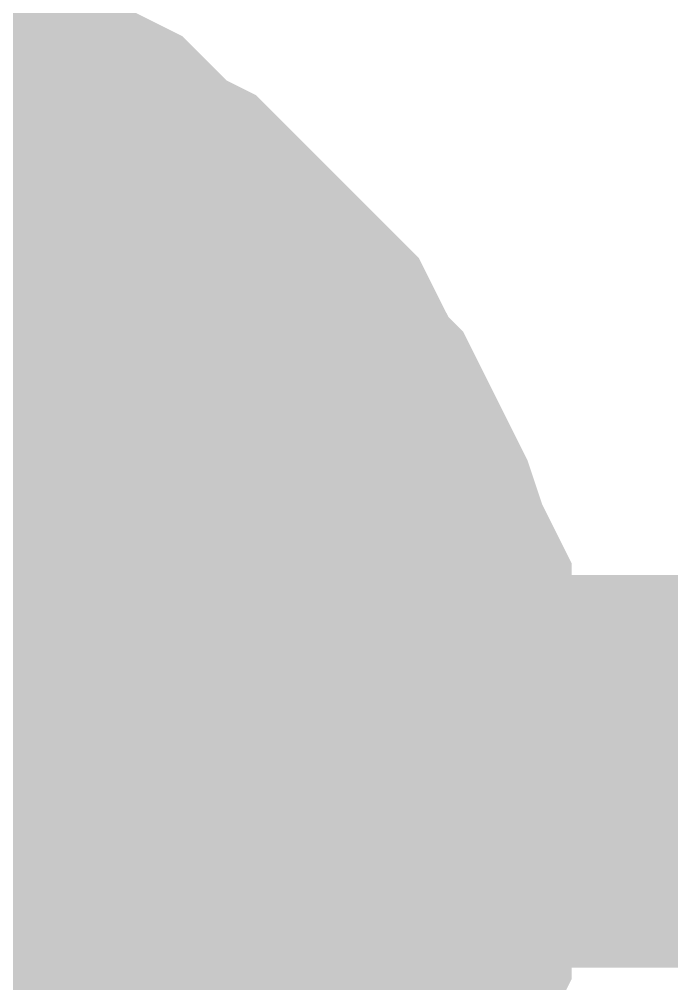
# Model space of a CAD drawing. Header units: inches. Extents: x 0 to 22.3, y 0 to 15.7.
# Drawn here: x 12.40929 to 12.42889, y 13.29309 to 13.32207 of the extents above; entities that cross this region are included whole.
import ezdxf

# ---------------------------------------------------------------- set-up
doc = ezdxf.new("R2010")
doc.units = ezdxf.units.IN
doc.header["$MEASUREMENT"] = 0
doc.layers.add('Sheet', color=255, linetype='Continuous')

msp = doc.modelspace()

# ---------------------------------------------------------------- linework, layer by layer
at = {"layer": 'Sheet'}
for points in [[(12.403181, 13.318922, 0.0118, 0.0118, 0), (12.404066, 13.318922, 0.0118, 0.0118, 0), (12.40495, 13.318922, 0.0118, 0.0118, 0), (12.406276, 13.31848, 0.0118, 0.0118, 0), (12.40716, 13.318038, 0.0118, 0.0118, 0), (12.408044, 13.317596, 0.0118, 0.0118, 0), (12.408928, 13.317596, 0.0118, 0.0118, 0), (12.409812, 13.317154, 0.0118, 0.0118, 0), (12.410696, 13.316712, 0.0118, 0.0118, 0), (12.41158, 13.315828, 0.0118, 0.0118, 0), (12.412022, 13.315386, 0.0118, 0.0118, 0), (12.412906, 13.314944, 0.0118, 0.0118, 0), (12.41379, 13.31406, 0.0118, 0.0118, 0), (12.414232, 13.313618, 0.0118, 0.0118, 0), (12.415117, 13.312734, 0.0118, 0.0118, 0), (12.415559, 13.312292, 0.0118, 0.0118, 0), (12.416443, 13.311408, 0.0118, 0.0118, 0), (12.416885, 13.310524, 0.0118, 0.0118, 0), (12.417327, 13.30964, 0.0118, 0.0118, 0), (12.417769, 13.309198, 0.0118, 0.0118, 0), (12.418211, 13.308314, 0.0118, 0.0118, 0), (12.418653, 13.30743, 0.0118, 0.0118, 0), (12.419095, 13.306546, 0.0118, 0.0118, 0), (12.419537, 13.30522, 0.0118, 0.0118, 0), (12.419979, 13.304336, 0.0118, 0.0118, 0), (12.419979, 13.303452, 0.0118, 0.0118, 0), (12.419979, 13.302568, 0.0118, 0.0118, 0), (12.420421, 13.301684, 0.0118, 0.0118, 0), (12.420421, 13.300358, 0.0118, 0.0118, 0), (12.420421, 13.299474, 0.0118, 0.0118, 0)], [(12.403181, 13.318922, 0.0118, 0.0118, 0), (12.404066, 13.318922, 0.0118, 0.0118, 0), (12.40495, 13.318922, 0.0118, 0.0118, 0), (12.406276, 13.31848, 0.0118, 0.0118, 0), (12.40716, 13.318038, 0.0118, 0.0118, 0), (12.408044, 13.317596, 0.0118, 0.0118, 0), (12.408928, 13.317596, 0.0118, 0.0118, 0), (12.409812, 13.317154, 0.0118, 0.0118, 0), (12.410696, 13.316712, 0.0118, 0.0118, 0), (12.41158, 13.315828, 0.0118, 0.0118, 0), (12.412022, 13.315386, 0.0118, 0.0118, 0), (12.412906, 13.314944, 0.0118, 0.0118, 0), (12.41379, 13.31406, 0.0118, 0.0118, 0), (12.414232, 13.313618, 0.0118, 0.0118, 0), (12.415117, 13.312734, 0.0118, 0.0118, 0), (12.415559, 13.312292, 0.0118, 0.0118, 0), (12.416443, 13.311408, 0.0118, 0.0118, 0), (12.416885, 13.310524, 0.0118, 0.0118, 0), (12.417327, 13.30964, 0.0118, 0.0118, 0), (12.417769, 13.309198, 0.0118, 0.0118, 0), (12.418211, 13.308314, 0.0118, 0.0118, 0), (12.418653, 13.30743, 0.0118, 0.0118, 0), (12.419095, 13.306546, 0.0118, 0.0118, 0), (12.419537, 13.30522, 0.0118, 0.0118, 0), (12.419979, 13.304336, 0.0118, 0.0118, 0), (12.419979, 13.303452, 0.0118, 0.0118, 0), (12.419979, 13.302568, 0.0118, 0.0118, 0), (12.420421, 13.301684, 0.0118, 0.0118, 0), (12.420421, 13.300358, 0.0118, 0.0118, 0), (12.420421, 13.299474, 0.0118, 0.0118, 0)], [(12.403181, 13.318922, 0.0118, 0.0118, 0), (12.404066, 13.318922, 0.0118, 0.0118, 0), (12.40495, 13.318922, 0.0118, 0.0118, 0), (12.406276, 13.31848, 0.0118, 0.0118, 0), (12.40716, 13.318038, 0.0118, 0.0118, 0), (12.408044, 13.317596, 0.0118, 0.0118, 0), (12.408928, 13.317596, 0.0118, 0.0118, 0), (12.409812, 13.317154, 0.0118, 0.0118, 0), (12.410696, 13.316712, 0.0118, 0.0118, 0), (12.41158, 13.315828, 0.0118, 0.0118, 0), (12.412022, 13.315386, 0.0118, 0.0118, 0), (12.412906, 13.314944, 0.0118, 0.0118, 0), (12.41379, 13.31406, 0.0118, 0.0118, 0), (12.414232, 13.313618, 0.0118, 0.0118, 0), (12.415117, 13.312734, 0.0118, 0.0118, 0), (12.415559, 13.312292, 0.0118, 0.0118, 0), (12.416443, 13.311408, 0.0118, 0.0118, 0), (12.416885, 13.310524, 0.0118, 0.0118, 0), (12.417327, 13.30964, 0.0118, 0.0118, 0), (12.417769, 13.309198, 0.0118, 0.0118, 0), (12.418211, 13.308314, 0.0118, 0.0118, 0), (12.418653, 13.30743, 0.0118, 0.0118, 0), (12.419095, 13.306546, 0.0118, 0.0118, 0), (12.419537, 13.30522, 0.0118, 0.0118, 0), (12.419979, 13.304336, 0.0118, 0.0118, 0), (12.419979, 13.303452, 0.0118, 0.0118, 0), (12.419979, 13.302568, 0.0118, 0.0118, 0), (12.420421, 13.301684, 0.0118, 0.0118, 0), (12.420421, 13.300358, 0.0118, 0.0118, 0), (12.420421, 13.299474, 0.0118, 0.0118, 0)], [(12.403181, 13.318922, 0.0118, 0.0118, 0), (12.404066, 13.318922, 0.0118, 0.0118, 0), (12.40495, 13.318922, 0.0118, 0.0118, 0), (12.406276, 13.31848, 0.0118, 0.0118, 0), (12.40716, 13.318038, 0.0118, 0.0118, 0), (12.408044, 13.317596, 0.0118, 0.0118, 0), (12.408928, 13.317596, 0.0118, 0.0118, 0), (12.409812, 13.317154, 0.0118, 0.0118, 0), (12.410696, 13.316712, 0.0118, 0.0118, 0), (12.41158, 13.315828, 0.0118, 0.0118, 0), (12.412022, 13.315386, 0.0118, 0.0118, 0), (12.412906, 13.314944, 0.0118, 0.0118, 0), (12.41379, 13.31406, 0.0118, 0.0118, 0), (12.414232, 13.313618, 0.0118, 0.0118, 0), (12.415117, 13.312734, 0.0118, 0.0118, 0), (12.415559, 13.312292, 0.0118, 0.0118, 0), (12.416443, 13.311408, 0.0118, 0.0118, 0), (12.416885, 13.310524, 0.0118, 0.0118, 0), (12.417327, 13.30964, 0.0118, 0.0118, 0), (12.417769, 13.309198, 0.0118, 0.0118, 0), (12.418211, 13.308314, 0.0118, 0.0118, 0), (12.418653, 13.30743, 0.0118, 0.0118, 0), (12.419095, 13.306546, 0.0118, 0.0118, 0), (12.419537, 13.30522, 0.0118, 0.0118, 0), (12.419979, 13.304336, 0.0118, 0.0118, 0), (12.419979, 13.303452, 0.0118, 0.0118, 0), (12.419979, 13.302568, 0.0118, 0.0118, 0), (12.420421, 13.301684, 0.0118, 0.0118, 0), (12.420421, 13.300358, 0.0118, 0.0118, 0), (12.420421, 13.299474, 0.0118, 0.0118, 0)], [(12.403181, 13.318922, 0.0118, 0.0118, 0), (12.404066, 13.318922, 0.0118, 0.0118, 0), (12.40495, 13.318922, 0.0118, 0.0118, 0), (12.406276, 13.31848, 0.0118, 0.0118, 0), (12.40716, 13.318038, 0.0118, 0.0118, 0), (12.408044, 13.317596, 0.0118, 0.0118, 0), (12.408928, 13.317596, 0.0118, 0.0118, 0), (12.409812, 13.317154, 0.0118, 0.0118, 0), (12.410696, 13.316712, 0.0118, 0.0118, 0), (12.41158, 13.315828, 0.0118, 0.0118, 0), (12.412022, 13.315386, 0.0118, 0.0118, 0), (12.412906, 13.314944, 0.0118, 0.0118, 0), (12.41379, 13.31406, 0.0118, 0.0118, 0), (12.414232, 13.313618, 0.0118, 0.0118, 0), (12.415117, 13.312734, 0.0118, 0.0118, 0), (12.415559, 13.312292, 0.0118, 0.0118, 0), (12.416443, 13.311408, 0.0118, 0.0118, 0), (12.416885, 13.310524, 0.0118, 0.0118, 0), (12.417327, 13.30964, 0.0118, 0.0118, 0), (12.417769, 13.309198, 0.0118, 0.0118, 0), (12.418211, 13.308314, 0.0118, 0.0118, 0), (12.418653, 13.30743, 0.0118, 0.0118, 0), (12.419095, 13.306546, 0.0118, 0.0118, 0), (12.419537, 13.30522, 0.0118, 0.0118, 0), (12.419979, 13.304336, 0.0118, 0.0118, 0), (12.419979, 13.303452, 0.0118, 0.0118, 0), (12.419979, 13.302568, 0.0118, 0.0118, 0), (12.420421, 13.301684, 0.0118, 0.0118, 0), (12.420421, 13.300358, 0.0118, 0.0118, 0), (12.420421, 13.299474, 0.0118, 0.0118, 0)], [(12.403181, 13.318922, 0.0118, 0.0118, 0), (12.404066, 13.318922, 0.0118, 0.0118, 0), (12.40495, 13.318922, 0.0118, 0.0118, 0), (12.406276, 13.31848, 0.0118, 0.0118, 0), (12.40716, 13.318038, 0.0118, 0.0118, 0), (12.408044, 13.317596, 0.0118, 0.0118, 0), (12.408928, 13.317596, 0.0118, 0.0118, 0), (12.409812, 13.317154, 0.0118, 0.0118, 0), (12.410696, 13.316712, 0.0118, 0.0118, 0), (12.41158, 13.315828, 0.0118, 0.0118, 0), (12.412022, 13.315386, 0.0118, 0.0118, 0), (12.412906, 13.314944, 0.0118, 0.0118, 0), (12.41379, 13.31406, 0.0118, 0.0118, 0), (12.414232, 13.313618, 0.0118, 0.0118, 0), (12.415117, 13.312734, 0.0118, 0.0118, 0), (12.415559, 13.312292, 0.0118, 0.0118, 0), (12.416443, 13.311408, 0.0118, 0.0118, 0), (12.416885, 13.310524, 0.0118, 0.0118, 0), (12.417327, 13.30964, 0.0118, 0.0118, 0), (12.417769, 13.309198, 0.0118, 0.0118, 0), (12.418211, 13.308314, 0.0118, 0.0118, 0), (12.418653, 13.30743, 0.0118, 0.0118, 0), (12.419095, 13.306546, 0.0118, 0.0118, 0), (12.419537, 13.30522, 0.0118, 0.0118, 0), (12.419979, 13.304336, 0.0118, 0.0118, 0), (12.419979, 13.303452, 0.0118, 0.0118, 0), (12.419979, 13.302568, 0.0118, 0.0118, 0), (12.420421, 13.301684, 0.0118, 0.0118, 0), (12.420421, 13.300358, 0.0118, 0.0118, 0), (12.420421, 13.299474, 0.0118, 0.0118, 0)], [(12.403181, 13.318922, 0.0118, 0.0118, 0), (12.404066, 13.318922, 0.0118, 0.0118, 0), (12.40495, 13.318922, 0.0118, 0.0118, 0), (12.406276, 13.31848, 0.0118, 0.0118, 0), (12.40716, 13.318038, 0.0118, 0.0118, 0), (12.408044, 13.317596, 0.0118, 0.0118, 0), (12.408928, 13.317596, 0.0118, 0.0118, 0), (12.409812, 13.317154, 0.0118, 0.0118, 0), (12.410696, 13.316712, 0.0118, 0.0118, 0), (12.41158, 13.315828, 0.0118, 0.0118, 0), (12.412022, 13.315386, 0.0118, 0.0118, 0), (12.412906, 13.314944, 0.0118, 0.0118, 0), (12.41379, 13.31406, 0.0118, 0.0118, 0), (12.414232, 13.313618, 0.0118, 0.0118, 0), (12.415117, 13.312734, 0.0118, 0.0118, 0), (12.415559, 13.312292, 0.0118, 0.0118, 0), (12.416443, 13.311408, 0.0118, 0.0118, 0), (12.416885, 13.310524, 0.0118, 0.0118, 0), (12.417327, 13.30964, 0.0118, 0.0118, 0), (12.417769, 13.309198, 0.0118, 0.0118, 0), (12.418211, 13.308314, 0.0118, 0.0118, 0), (12.418653, 13.30743, 0.0118, 0.0118, 0), (12.419095, 13.306546, 0.0118, 0.0118, 0), (12.419537, 13.30522, 0.0118, 0.0118, 0), (12.419979, 13.304336, 0.0118, 0.0118, 0), (12.419979, 13.303452, 0.0118, 0.0118, 0), (12.419979, 13.302568, 0.0118, 0.0118, 0), (12.420421, 13.301684, 0.0118, 0.0118, 0), (12.420421, 13.300358, 0.0118, 0.0118, 0), (12.420421, 13.299474, 0.0118, 0.0118, 0)], [(12.40716, 13.318038, 0.0039, 0.0039, 0), (12.408044, 13.317596, 0.0039, 0.0039, 0), (12.408928, 13.317596, 0.0039, 0.0039, 0), (12.409812, 13.317154, 0.0039, 0.0039, 0), (12.410696, 13.316712, 0.0039, 0.0039, 0), (12.41158, 13.315828, 0.0039, 0.0039, 0), (12.412022, 13.315386, 0.0039, 0.0039, 0), (12.412906, 13.314944, 0.0039, 0.0039, 0), (12.41379, 13.31406, 0.0039, 0.0039, 0), (12.414232, 13.313618, 0.0039, 0.0039, 0), (12.415117, 13.312734, 0.0039, 0.0039, 0), (12.415559, 13.312292, 0.0039, 0.0039, 0), (12.416443, 13.311408, 0.0039, 0.0039, 0), (12.416885, 13.310524, 0.0039, 0.0039, 0), (12.417327, 13.30964, 0.0039, 0.0039, 0), (12.417769, 13.309198, 0.0039, 0.0039, 0), (12.418211, 13.308314, 0.0039, 0.0039, 0), (12.418653, 13.30743, 0.0039, 0.0039, 0), (12.419095, 13.306546, 0.0039, 0.0039, 0), (12.419537, 13.30522, 0.0039, 0.0039, 0), (12.419979, 13.304336, 0.0039, 0.0039, 0), (12.419979, 13.303452, 0.0039, 0.0039, 0), (12.419979, 13.302568, 0.0039, 0.0039, 0), (12.420421, 13.301684, 0.0039, 0.0039, 0), (12.420421, 13.300358, 0.0039, 0.0039, 0), (12.420421, 13.299474, 0.0039, 0.0039, 0)], [(12.40716, 13.318038, 0.0039, 0.0039, 0), (12.408044, 13.317596, 0.0039, 0.0039, 0), (12.408928, 13.317596, 0.0039, 0.0039, 0), (12.409812, 13.317154, 0.0039, 0.0039, 0), (12.410696, 13.316712, 0.0039, 0.0039, 0), (12.41158, 13.315828, 0.0039, 0.0039, 0), (12.412022, 13.315386, 0.0039, 0.0039, 0), (12.412906, 13.314944, 0.0039, 0.0039, 0), (12.41379, 13.31406, 0.0039, 0.0039, 0), (12.414232, 13.313618, 0.0039, 0.0039, 0), (12.415117, 13.312734, 0.0039, 0.0039, 0), (12.415559, 13.312292, 0.0039, 0.0039, 0), (12.416443, 13.311408, 0.0039, 0.0039, 0), (12.416885, 13.310524, 0.0039, 0.0039, 0), (12.417327, 13.30964, 0.0039, 0.0039, 0), (12.417769, 13.309198, 0.0039, 0.0039, 0), (12.418211, 13.308314, 0.0039, 0.0039, 0), (12.418653, 13.30743, 0.0039, 0.0039, 0), (12.419095, 13.306546, 0.0039, 0.0039, 0), (12.419537, 13.30522, 0.0039, 0.0039, 0), (12.419979, 13.304336, 0.0039, 0.0039, 0), (12.419979, 13.303452, 0.0039, 0.0039, 0), (12.419979, 13.302568, 0.0039, 0.0039, 0), (12.420421, 13.301684, 0.0039, 0.0039, 0), (12.420421, 13.300358, 0.0039, 0.0039, 0), (12.420421, 13.299474, 0.0039, 0.0039, 0)], [(12.40716, 13.318038, 0.0039, 0.0039, 0), (12.408044, 13.317596, 0.0039, 0.0039, 0), (12.408928, 13.317596, 0.0039, 0.0039, 0), (12.409812, 13.317154, 0.0039, 0.0039, 0), (12.410696, 13.316712, 0.0039, 0.0039, 0), (12.41158, 13.315828, 0.0039, 0.0039, 0), (12.412022, 13.315386, 0.0039, 0.0039, 0), (12.412906, 13.314944, 0.0039, 0.0039, 0), (12.41379, 13.31406, 0.0039, 0.0039, 0), (12.414232, 13.313618, 0.0039, 0.0039, 0), (12.415117, 13.312734, 0.0039, 0.0039, 0), (12.415559, 13.312292, 0.0039, 0.0039, 0), (12.416443, 13.311408, 0.0039, 0.0039, 0), (12.416885, 13.310524, 0.0039, 0.0039, 0), (12.417327, 13.30964, 0.0039, 0.0039, 0), (12.417769, 13.309198, 0.0039, 0.0039, 0), (12.418211, 13.308314, 0.0039, 0.0039, 0), (12.418653, 13.30743, 0.0039, 0.0039, 0), (12.419095, 13.306546, 0.0039, 0.0039, 0), (12.419537, 13.30522, 0.0039, 0.0039, 0), (12.419979, 13.304336, 0.0039, 0.0039, 0), (12.419979, 13.303452, 0.0039, 0.0039, 0), (12.419979, 13.302568, 0.0039, 0.0039, 0), (12.420421, 13.301684, 0.0039, 0.0039, 0), (12.420421, 13.300358, 0.0039, 0.0039, 0), (12.420421, 13.299474, 0.0039, 0.0039, 0)], [(12.40716, 13.318038, 0.0039, 0.0039, 0), (12.408044, 13.317596, 0.0039, 0.0039, 0), (12.408928, 13.317596, 0.0039, 0.0039, 0), (12.409812, 13.317154, 0.0039, 0.0039, 0), (12.410696, 13.316712, 0.0039, 0.0039, 0), (12.41158, 13.315828, 0.0039, 0.0039, 0), (12.412022, 13.315386, 0.0039, 0.0039, 0), (12.412906, 13.314944, 0.0039, 0.0039, 0), (12.41379, 13.31406, 0.0039, 0.0039, 0), (12.414232, 13.313618, 0.0039, 0.0039, 0), (12.415117, 13.312734, 0.0039, 0.0039, 0), (12.415559, 13.312292, 0.0039, 0.0039, 0), (12.416443, 13.311408, 0.0039, 0.0039, 0), (12.416885, 13.310524, 0.0039, 0.0039, 0), (12.417327, 13.30964, 0.0039, 0.0039, 0), (12.417769, 13.309198, 0.0039, 0.0039, 0), (12.418211, 13.308314, 0.0039, 0.0039, 0), (12.418653, 13.30743, 0.0039, 0.0039, 0), (12.419095, 13.306546, 0.0039, 0.0039, 0), (12.419537, 13.30522, 0.0039, 0.0039, 0), (12.419979, 13.304336, 0.0039, 0.0039, 0), (12.419979, 13.303452, 0.0039, 0.0039, 0), (12.419979, 13.302568, 0.0039, 0.0039, 0), (12.420421, 13.301684, 0.0039, 0.0039, 0), (12.420421, 13.300358, 0.0039, 0.0039, 0), (12.420421, 13.299474, 0.0039, 0.0039, 0)], [(12.40716, 13.318038, 0.0039, 0.0039, 0), (12.408044, 13.317596, 0.0039, 0.0039, 0), (12.408928, 13.317596, 0.0039, 0.0039, 0), (12.409812, 13.317154, 0.0039, 0.0039, 0), (12.410696, 13.316712, 0.0039, 0.0039, 0), (12.41158, 13.315828, 0.0039, 0.0039, 0), (12.412022, 13.315386, 0.0039, 0.0039, 0), (12.412906, 13.314944, 0.0039, 0.0039, 0), (12.41379, 13.31406, 0.0039, 0.0039, 0), (12.414232, 13.313618, 0.0039, 0.0039, 0), (12.415117, 13.312734, 0.0039, 0.0039, 0), (12.415559, 13.312292, 0.0039, 0.0039, 0), (12.416443, 13.311408, 0.0039, 0.0039, 0), (12.416885, 13.310524, 0.0039, 0.0039, 0), (12.417327, 13.30964, 0.0039, 0.0039, 0), (12.417769, 13.309198, 0.0039, 0.0039, 0), (12.418211, 13.308314, 0.0039, 0.0039, 0), (12.418653, 13.30743, 0.0039, 0.0039, 0), (12.419095, 13.306546, 0.0039, 0.0039, 0), (12.419537, 13.30522, 0.0039, 0.0039, 0), (12.419979, 13.304336, 0.0039, 0.0039, 0), (12.419979, 13.303452, 0.0039, 0.0039, 0), (12.419979, 13.302568, 0.0039, 0.0039, 0), (12.420421, 13.301684, 0.0039, 0.0039, 0), (12.420421, 13.300358, 0.0039, 0.0039, 0), (12.420421, 13.299474, 0.0039, 0.0039, 0)], [(12.40716, 13.318038, 0.0039, 0.0039, 0), (12.408044, 13.317596, 0.0039, 0.0039, 0), (12.408928, 13.317596, 0.0039, 0.0039, 0), (12.409812, 13.317154, 0.0039, 0.0039, 0), (12.410696, 13.316712, 0.0039, 0.0039, 0), (12.41158, 13.315828, 0.0039, 0.0039, 0), (12.412022, 13.315386, 0.0039, 0.0039, 0), (12.412906, 13.314944, 0.0039, 0.0039, 0), (12.41379, 13.31406, 0.0039, 0.0039, 0), (12.414232, 13.313618, 0.0039, 0.0039, 0), (12.415117, 13.312734, 0.0039, 0.0039, 0), (12.415559, 13.312292, 0.0039, 0.0039, 0), (12.416443, 13.311408, 0.0039, 0.0039, 0), (12.416885, 13.310524, 0.0039, 0.0039, 0), (12.417327, 13.30964, 0.0039, 0.0039, 0), (12.417769, 13.309198, 0.0039, 0.0039, 0), (12.418211, 13.308314, 0.0039, 0.0039, 0), (12.418653, 13.30743, 0.0039, 0.0039, 0), (12.419095, 13.306546, 0.0039, 0.0039, 0), (12.419537, 13.30522, 0.0039, 0.0039, 0), (12.419979, 13.304336, 0.0039, 0.0039, 0), (12.419979, 13.303452, 0.0039, 0.0039, 0), (12.419979, 13.302568, 0.0039, 0.0039, 0), (12.420421, 13.301684, 0.0039, 0.0039, 0), (12.420421, 13.300358, 0.0039, 0.0039, 0), (12.420421, 13.299474, 0.0039, 0.0039, 0)], [(12.40716, 13.318038, 0.0039, 0.0039, 0), (12.408044, 13.317596, 0.0039, 0.0039, 0), (12.408928, 13.317596, 0.0039, 0.0039, 0), (12.409812, 13.317154, 0.0039, 0.0039, 0), (12.410696, 13.316712, 0.0039, 0.0039, 0), (12.41158, 13.315828, 0.0039, 0.0039, 0), (12.412022, 13.315386, 0.0039, 0.0039, 0), (12.412906, 13.314944, 0.0039, 0.0039, 0), (12.41379, 13.31406, 0.0039, 0.0039, 0), (12.414232, 13.313618, 0.0039, 0.0039, 0), (12.415117, 13.312734, 0.0039, 0.0039, 0), (12.415559, 13.312292, 0.0039, 0.0039, 0), (12.416443, 13.311408, 0.0039, 0.0039, 0), (12.416885, 13.310524, 0.0039, 0.0039, 0), (12.417327, 13.30964, 0.0039, 0.0039, 0), (12.417769, 13.309198, 0.0039, 0.0039, 0), (12.418211, 13.308314, 0.0039, 0.0039, 0), (12.418653, 13.30743, 0.0039, 0.0039, 0), (12.419095, 13.306546, 0.0039, 0.0039, 0), (12.419537, 13.30522, 0.0039, 0.0039, 0), (12.419979, 13.304336, 0.0039, 0.0039, 0), (12.419979, 13.303452, 0.0039, 0.0039, 0), (12.419979, 13.302568, 0.0039, 0.0039, 0), (12.420421, 13.301684, 0.0039, 0.0039, 0), (12.420421, 13.300358, 0.0039, 0.0039, 0), (12.420421, 13.299474, 0.0039, 0.0039, 0)], [(12.400087, 13.299474, 0.0118, 0.0118, 0), (12.900034, 13.299474, 0.0118, 0.0118, 0)], [(12.420421, 13.299474, 0.0118, 0.0118, 0), (12.420421, 13.29859, 0.0118, 0.0118, 0), (12.420421, 13.297264, 0.0118, 0.0118, 0), (12.419979, 13.29638, 0.0118, 0.0118, 0), (12.419979, 13.295495, 0.0118, 0.0118, 0), (12.419979, 13.294611, 0.0118, 0.0118, 0), (12.419537, 13.293727, 0.0118, 0.0118, 0), (12.419095, 13.292401, 0.0118, 0.0118, 0), (12.418653, 13.291517, 0.0118, 0.0118, 0), (12.418211, 13.290633, 0.0118, 0.0118, 0), (12.417769, 13.289749, 0.0118, 0.0118, 0), (12.417327, 13.289307, 0.0118, 0.0118, 0), (12.416885, 13.288423, 0.0118, 0.0118, 0), (12.416443, 13.287539, 0.0118, 0.0118, 0), (12.415559, 13.286655, 0.0118, 0.0118, 0)], [(12.420421, 13.299474, 0.0118, 0.0118, 0), (12.420421, 13.29859, 0.0118, 0.0118, 0), (12.420421, 13.297264, 0.0118, 0.0118, 0), (12.419979, 13.29638, 0.0118, 0.0118, 0), (12.419979, 13.295495, 0.0118, 0.0118, 0), (12.419979, 13.294611, 0.0118, 0.0118, 0), (12.419537, 13.293727, 0.0118, 0.0118, 0), (12.419095, 13.292401, 0.0118, 0.0118, 0), (12.418653, 13.291517, 0.0118, 0.0118, 0), (12.418211, 13.290633, 0.0118, 0.0118, 0), (12.417769, 13.289749, 0.0118, 0.0118, 0), (12.417327, 13.289307, 0.0118, 0.0118, 0), (12.416885, 13.288423, 0.0118, 0.0118, 0), (12.416443, 13.287539, 0.0118, 0.0118, 0), (12.415559, 13.286655, 0.0118, 0.0118, 0)], [(12.420421, 13.299474, 0.0118, 0.0118, 0), (12.420421, 13.29859, 0.0118, 0.0118, 0), (12.420421, 13.297264, 0.0118, 0.0118, 0), (12.419979, 13.29638, 0.0118, 0.0118, 0), (12.419979, 13.295495, 0.0118, 0.0118, 0), (12.419979, 13.294611, 0.0118, 0.0118, 0), (12.419537, 13.293727, 0.0118, 0.0118, 0), (12.419095, 13.292401, 0.0118, 0.0118, 0), (12.418653, 13.291517, 0.0118, 0.0118, 0), (12.418211, 13.290633, 0.0118, 0.0118, 0), (12.417769, 13.289749, 0.0118, 0.0118, 0), (12.417327, 13.289307, 0.0118, 0.0118, 0), (12.416885, 13.288423, 0.0118, 0.0118, 0), (12.416443, 13.287539, 0.0118, 0.0118, 0), (12.415559, 13.286655, 0.0118, 0.0118, 0)], [(12.420421, 13.299474, 0.0118, 0.0118, 0), (12.420421, 13.29859, 0.0118, 0.0118, 0), (12.420421, 13.297264, 0.0118, 0.0118, 0), (12.419979, 13.29638, 0.0118, 0.0118, 0), (12.419979, 13.295495, 0.0118, 0.0118, 0), (12.419979, 13.294611, 0.0118, 0.0118, 0), (12.419537, 13.293727, 0.0118, 0.0118, 0), (12.419095, 13.292401, 0.0118, 0.0118, 0), (12.418653, 13.291517, 0.0118, 0.0118, 0), (12.418211, 13.290633, 0.0118, 0.0118, 0), (12.417769, 13.289749, 0.0118, 0.0118, 0), (12.417327, 13.289307, 0.0118, 0.0118, 0), (12.416885, 13.288423, 0.0118, 0.0118, 0), (12.416443, 13.287539, 0.0118, 0.0118, 0), (12.415559, 13.286655, 0.0118, 0.0118, 0)], [(12.420421, 13.299474, 0.0118, 0.0118, 0), (12.420421, 13.29859, 0.0118, 0.0118, 0), (12.420421, 13.297264, 0.0118, 0.0118, 0), (12.419979, 13.29638, 0.0118, 0.0118, 0), (12.419979, 13.295495, 0.0118, 0.0118, 0), (12.419979, 13.294611, 0.0118, 0.0118, 0), (12.419537, 13.293727, 0.0118, 0.0118, 0), (12.419095, 13.292401, 0.0118, 0.0118, 0), (12.418653, 13.291517, 0.0118, 0.0118, 0), (12.418211, 13.290633, 0.0118, 0.0118, 0), (12.417769, 13.289749, 0.0118, 0.0118, 0), (12.417327, 13.289307, 0.0118, 0.0118, 0), (12.416885, 13.288423, 0.0118, 0.0118, 0), (12.416443, 13.287539, 0.0118, 0.0118, 0), (12.415559, 13.286655, 0.0118, 0.0118, 0)], [(12.420421, 13.299474, 0.0118, 0.0118, 0), (12.420421, 13.29859, 0.0118, 0.0118, 0), (12.420421, 13.297264, 0.0118, 0.0118, 0), (12.419979, 13.29638, 0.0118, 0.0118, 0), (12.419979, 13.295495, 0.0118, 0.0118, 0), (12.419979, 13.294611, 0.0118, 0.0118, 0), (12.419537, 13.293727, 0.0118, 0.0118, 0), (12.419095, 13.292401, 0.0118, 0.0118, 0), (12.418653, 13.291517, 0.0118, 0.0118, 0), (12.418211, 13.290633, 0.0118, 0.0118, 0), (12.417769, 13.289749, 0.0118, 0.0118, 0), (12.417327, 13.289307, 0.0118, 0.0118, 0), (12.416885, 13.288423, 0.0118, 0.0118, 0), (12.416443, 13.287539, 0.0118, 0.0118, 0), (12.415559, 13.286655, 0.0118, 0.0118, 0)], [(12.420421, 13.299474, 0.0118, 0.0118, 0), (12.420421, 13.29859, 0.0118, 0.0118, 0), (12.420421, 13.297264, 0.0118, 0.0118, 0), (12.419979, 13.29638, 0.0118, 0.0118, 0), (12.419979, 13.295495, 0.0118, 0.0118, 0), (12.419979, 13.294611, 0.0118, 0.0118, 0), (12.419537, 13.293727, 0.0118, 0.0118, 0), (12.419095, 13.292401, 0.0118, 0.0118, 0), (12.418653, 13.291517, 0.0118, 0.0118, 0), (12.418211, 13.290633, 0.0118, 0.0118, 0), (12.417769, 13.289749, 0.0118, 0.0118, 0), (12.417327, 13.289307, 0.0118, 0.0118, 0), (12.416885, 13.288423, 0.0118, 0.0118, 0), (12.416443, 13.287539, 0.0118, 0.0118, 0), (12.415559, 13.286655, 0.0118, 0.0118, 0)], [(12.420421, 13.299474, 0.0118, 0.0118, 0), (12.420421, 13.299474, 0.0118, 0.0118, 0), (12.420421, 13.299474, 0.0118, 0.0118, 0), (12.420421, 13.299474, 0.0118, 0.0118, 0), (12.420421, 13.299474, 0.0118, 0.0118, 0), (12.420421, 13.299474, 0.0118, 0.0118, 0), (12.420421, 13.299474, 0.0118, 0.0118, 0), (12.420421, 13.299474, 0.0118, 0.0118, 0), (12.420421, 13.299474, 0.0118, 0.0118, 0), (12.420421, 13.299474, 0.0118, 0.0118, 0), (12.420421, 13.299474, 0.0118, 0.0118, 0), (12.420421, 13.299474, 0.0118, 0.0118, 0), (12.420421, 13.299474, 0.0118, 0.0118, 0), (12.420421, 13.299474, 0.0118, 0.0118, 0), (12.420421, 13.299474, 0.0118, 0.0118, 0), (12.420421, 13.299474, 0.0118, 0.0118, 0), (12.420421, 13.299474, 0.0118, 0.0118, 0), (12.420421, 13.299474, 0.0118, 0.0118, 0), (12.420421, 13.299474, 0.0118, 0.0118, 0), (12.420421, 13.299474, 0.0118, 0.0118, 0), (12.420421, 13.299474, 0.0118, 0.0118, 0), (12.420421, 13.299474, 0.0118, 0.0118, 0), (12.420421, 13.299474, 0.0118, 0.0118, 0), (12.420421, 13.299474, 0.0118, 0.0118, 0), (12.420421, 13.299474, 0.0118, 0.0118, 0), (12.420421, 13.299474, 0.0118, 0.0118, 0), (12.420421, 13.299474, 0.0118, 0.0118, 0), (12.420421, 13.299474, 0.0118, 0.0118, 0), (12.420421, 13.299474, 0.0118, 0.0118, 0), (12.420421, 13.299474, 0.0118, 0.0118, 0), (12.420421, 13.299474, 0.0118, 0.0118, 0), (12.420421, 13.299474, 0.0118, 0.0118, 0), (12.420421, 13.299474, 0.0118, 0.0118, 0)], [(12.420421, 13.299474, 0.0118, 0.0118, 0), (12.420421, 13.299474, 0.0118, 0.0118, 0)], [(12.420421, 13.299474, 0.0118, 0.0118, 0), (12.420421, 13.299474, 0.0118, 0.0118, 0), (12.420421, 13.299474, 0.0118, 0.0118, 0), (12.420421, 13.299474, 0.0118, 0.0118, 0), (12.420421, 13.299474, 0.0118, 0.0118, 0), (12.420421, 13.299474, 0.0118, 0.0118, 0), (12.420421, 13.299474, 0.0118, 0.0118, 0), (12.420421, 13.299474, 0.0118, 0.0118, 0), (12.420421, 13.299474, 0.0118, 0.0118, 0), (12.420421, 13.299474, 0.0118, 0.0118, 0), (12.420421, 13.299474, 0.0118, 0.0118, 0), (12.420421, 13.299474, 0.0118, 0.0118, 0), (12.420421, 13.299474, 0.0118, 0.0118, 0), (12.420421, 13.299474, 0.0118, 0.0118, 0), (12.420421, 13.299474, 0.0118, 0.0118, 0), (12.420421, 13.299474, 0.0118, 0.0118, 0), (12.420421, 13.299474, 0.0118, 0.0118, 0), (12.420421, 13.299474, 0.0118, 0.0118, 0), (12.420421, 13.299474, 0.0118, 0.0118, 0), (12.420421, 13.299474, 0.0118, 0.0118, 0), (12.420421, 13.299474, 0.0118, 0.0118, 0), (12.420421, 13.299474, 0.0118, 0.0118, 0), (12.420421, 13.299474, 0.0118, 0.0118, 0), (12.420421, 13.299474, 0.0118, 0.0118, 0), (12.420421, 13.299474, 0.0118, 0.0118, 0), (12.420421, 13.299474, 0.0118, 0.0118, 0), (12.420421, 13.299474, 0.0118, 0.0118, 0), (12.420421, 13.299474, 0.0118, 0.0118, 0), (12.420421, 13.299474, 0.0118, 0.0118, 0), (12.420421, 13.299474, 0.0118, 0.0118, 0), (12.420421, 13.299474, 0.0118, 0.0118, 0), (12.420421, 13.299474, 0.0118, 0.0118, 0), (12.420421, 13.299474, 0.0118, 0.0118, 0)], [(12.420421, 13.299474, 0.0118, 0.0118, 0), (12.420421, 13.299474, 0.0118, 0.0118, 0)], [(12.420421, 13.299474, 0.0118, 0.0118, 0), (12.420421, 13.299474, 0.0118, 0.0118, 0), (12.420421, 13.299474, 0.0118, 0.0118, 0), (12.420421, 13.299474, 0.0118, 0.0118, 0), (12.420421, 13.299474, 0.0118, 0.0118, 0), (12.420421, 13.299474, 0.0118, 0.0118, 0), (12.420421, 13.299474, 0.0118, 0.0118, 0), (12.420421, 13.299474, 0.0118, 0.0118, 0), (12.420421, 13.299474, 0.0118, 0.0118, 0), (12.420421, 13.299474, 0.0118, 0.0118, 0), (12.420421, 13.299474, 0.0118, 0.0118, 0), (12.420421, 13.299474, 0.0118, 0.0118, 0), (12.420421, 13.299474, 0.0118, 0.0118, 0), (12.420421, 13.299474, 0.0118, 0.0118, 0), (12.420421, 13.299474, 0.0118, 0.0118, 0), (12.420421, 13.299474, 0.0118, 0.0118, 0), (12.420421, 13.299474, 0.0118, 0.0118, 0), (12.420421, 13.299474, 0.0118, 0.0118, 0), (12.420421, 13.299474, 0.0118, 0.0118, 0), (12.420421, 13.299474, 0.0118, 0.0118, 0), (12.420421, 13.299474, 0.0118, 0.0118, 0), (12.420421, 13.299474, 0.0118, 0.0118, 0), (12.420421, 13.299474, 0.0118, 0.0118, 0), (12.420421, 13.299474, 0.0118, 0.0118, 0), (12.420421, 13.299474, 0.0118, 0.0118, 0), (12.420421, 13.299474, 0.0118, 0.0118, 0), (12.420421, 13.299474, 0.0118, 0.0118, 0), (12.420421, 13.299474, 0.0118, 0.0118, 0), (12.420421, 13.299474, 0.0118, 0.0118, 0), (12.420421, 13.299474, 0.0118, 0.0118, 0), (12.420421, 13.299474, 0.0118, 0.0118, 0), (12.420421, 13.299474, 0.0118, 0.0118, 0), (12.420421, 13.299474, 0.0118, 0.0118, 0)], [(12.420421, 13.299474, 0.0118, 0.0118, 0), (12.420421, 13.299474, 0.0118, 0.0118, 0)], [(12.420421, 13.299474, 0.0118, 0.0118, 0), (12.420421, 13.299474, 0.0118, 0.0118, 0), (12.420421, 13.299474, 0.0118, 0.0118, 0), (12.420421, 13.299474, 0.0118, 0.0118, 0), (12.420421, 13.299474, 0.0118, 0.0118, 0), (12.420421, 13.299474, 0.0118, 0.0118, 0), (12.420421, 13.299474, 0.0118, 0.0118, 0), (12.420421, 13.299474, 0.0118, 0.0118, 0), (12.420421, 13.299474, 0.0118, 0.0118, 0), (12.420421, 13.299474, 0.0118, 0.0118, 0), (12.420421, 13.299474, 0.0118, 0.0118, 0), (12.420421, 13.299474, 0.0118, 0.0118, 0), (12.420421, 13.299474, 0.0118, 0.0118, 0), (12.420421, 13.299474, 0.0118, 0.0118, 0), (12.420421, 13.299474, 0.0118, 0.0118, 0), (12.420421, 13.299474, 0.0118, 0.0118, 0), (12.420421, 13.299474, 0.0118, 0.0118, 0), (12.420421, 13.299474, 0.0118, 0.0118, 0), (12.420421, 13.299474, 0.0118, 0.0118, 0), (12.420421, 13.299474, 0.0118, 0.0118, 0), (12.420421, 13.299474, 0.0118, 0.0118, 0), (12.420421, 13.299474, 0.0118, 0.0118, 0), (12.420421, 13.299474, 0.0118, 0.0118, 0), (12.420421, 13.299474, 0.0118, 0.0118, 0), (12.420421, 13.299474, 0.0118, 0.0118, 0), (12.420421, 13.299474, 0.0118, 0.0118, 0), (12.420421, 13.299474, 0.0118, 0.0118, 0), (12.420421, 13.299474, 0.0118, 0.0118, 0), (12.420421, 13.299474, 0.0118, 0.0118, 0), (12.420421, 13.299474, 0.0118, 0.0118, 0), (12.420421, 13.299474, 0.0118, 0.0118, 0), (12.420421, 13.299474, 0.0118, 0.0118, 0), (12.420421, 13.299474, 0.0118, 0.0118, 0)], [(12.420421, 13.299474, 0.0118, 0.0118, 0), (12.420421, 13.299474, 0.0118, 0.0118, 0)], [(12.420421, 13.299474, 0.0118, 0.0118, 0), (12.420421, 13.299474, 0.0118, 0.0118, 0), (12.420421, 13.299474, 0.0118, 0.0118, 0), (12.420421, 13.299474, 0.0118, 0.0118, 0), (12.420421, 13.299474, 0.0118, 0.0118, 0), (12.420421, 13.299474, 0.0118, 0.0118, 0), (12.420421, 13.299474, 0.0118, 0.0118, 0), (12.420421, 13.299474, 0.0118, 0.0118, 0), (12.420421, 13.299474, 0.0118, 0.0118, 0), (12.420421, 13.299474, 0.0118, 0.0118, 0), (12.420421, 13.299474, 0.0118, 0.0118, 0), (12.420421, 13.299474, 0.0118, 0.0118, 0), (12.420421, 13.299474, 0.0118, 0.0118, 0), (12.420421, 13.299474, 0.0118, 0.0118, 0), (12.420421, 13.299474, 0.0118, 0.0118, 0), (12.420421, 13.299474, 0.0118, 0.0118, 0), (12.420421, 13.299474, 0.0118, 0.0118, 0), (12.420421, 13.299474, 0.0118, 0.0118, 0), (12.420421, 13.299474, 0.0118, 0.0118, 0), (12.420421, 13.299474, 0.0118, 0.0118, 0), (12.420421, 13.299474, 0.0118, 0.0118, 0), (12.420421, 13.299474, 0.0118, 0.0118, 0), (12.420421, 13.299474, 0.0118, 0.0118, 0), (12.420421, 13.299474, 0.0118, 0.0118, 0), (12.420421, 13.299474, 0.0118, 0.0118, 0), (12.420421, 13.299474, 0.0118, 0.0118, 0), (12.420421, 13.299474, 0.0118, 0.0118, 0), (12.420421, 13.299474, 0.0118, 0.0118, 0), (12.420421, 13.299474, 0.0118, 0.0118, 0), (12.420421, 13.299474, 0.0118, 0.0118, 0), (12.420421, 13.299474, 0.0118, 0.0118, 0), (12.420421, 13.299474, 0.0118, 0.0118, 0), (12.420421, 13.299474, 0.0118, 0.0118, 0)], [(12.420421, 13.299474, 0.0118, 0.0118, 0), (12.420421, 13.299474, 0.0118, 0.0118, 0)], [(12.420421, 13.299474, 0.0118, 0.0118, 0), (12.420421, 13.299474, 0.0118, 0.0118, 0), (12.420421, 13.299474, 0.0118, 0.0118, 0), (12.420421, 13.299474, 0.0118, 0.0118, 0), (12.420421, 13.299474, 0.0118, 0.0118, 0), (12.420421, 13.299474, 0.0118, 0.0118, 0), (12.420421, 13.299474, 0.0118, 0.0118, 0), (12.420421, 13.299474, 0.0118, 0.0118, 0), (12.420421, 13.299474, 0.0118, 0.0118, 0), (12.420421, 13.299474, 0.0118, 0.0118, 0), (12.420421, 13.299474, 0.0118, 0.0118, 0), (12.420421, 13.299474, 0.0118, 0.0118, 0), (12.420421, 13.299474, 0.0118, 0.0118, 0), (12.420421, 13.299474, 0.0118, 0.0118, 0), (12.420421, 13.299474, 0.0118, 0.0118, 0), (12.420421, 13.299474, 0.0118, 0.0118, 0), (12.420421, 13.299474, 0.0118, 0.0118, 0), (12.420421, 13.299474, 0.0118, 0.0118, 0), (12.420421, 13.299474, 0.0118, 0.0118, 0), (12.420421, 13.299474, 0.0118, 0.0118, 0), (12.420421, 13.299474, 0.0118, 0.0118, 0), (12.420421, 13.299474, 0.0118, 0.0118, 0), (12.420421, 13.299474, 0.0118, 0.0118, 0), (12.420421, 13.299474, 0.0118, 0.0118, 0), (12.420421, 13.299474, 0.0118, 0.0118, 0), (12.420421, 13.299474, 0.0118, 0.0118, 0), (12.420421, 13.299474, 0.0118, 0.0118, 0), (12.420421, 13.299474, 0.0118, 0.0118, 0), (12.420421, 13.299474, 0.0118, 0.0118, 0), (12.420421, 13.299474, 0.0118, 0.0118, 0), (12.420421, 13.299474, 0.0118, 0.0118, 0), (12.420421, 13.299474, 0.0118, 0.0118, 0), (12.420421, 13.299474, 0.0118, 0.0118, 0)], [(12.420421, 13.299474, 0.0118, 0.0118, 0), (12.420421, 13.299474, 0.0118, 0.0118, 0)], [(12.420421, 13.299474, 0.0118, 0.0118, 0), (12.420421, 13.299474, 0.0118, 0.0118, 0), (12.420421, 13.299474, 0.0118, 0.0118, 0), (12.420421, 13.299474, 0.0118, 0.0118, 0), (12.420421, 13.299474, 0.0118, 0.0118, 0), (12.420421, 13.299474, 0.0118, 0.0118, 0), (12.420421, 13.299474, 0.0118, 0.0118, 0), (12.420421, 13.299474, 0.0118, 0.0118, 0), (12.420421, 13.299474, 0.0118, 0.0118, 0), (12.420421, 13.299474, 0.0118, 0.0118, 0), (12.420421, 13.299474, 0.0118, 0.0118, 0), (12.420421, 13.299474, 0.0118, 0.0118, 0), (12.420421, 13.299474, 0.0118, 0.0118, 0), (12.420421, 13.299474, 0.0118, 0.0118, 0), (12.420421, 13.299474, 0.0118, 0.0118, 0), (12.420421, 13.299474, 0.0118, 0.0118, 0), (12.420421, 13.299474, 0.0118, 0.0118, 0), (12.420421, 13.299474, 0.0118, 0.0118, 0), (12.420421, 13.299474, 0.0118, 0.0118, 0), (12.420421, 13.299474, 0.0118, 0.0118, 0), (12.420421, 13.299474, 0.0118, 0.0118, 0), (12.420421, 13.299474, 0.0118, 0.0118, 0), (12.420421, 13.299474, 0.0118, 0.0118, 0), (12.420421, 13.299474, 0.0118, 0.0118, 0), (12.420421, 13.299474, 0.0118, 0.0118, 0), (12.420421, 13.299474, 0.0118, 0.0118, 0), (12.420421, 13.299474, 0.0118, 0.0118, 0), (12.420421, 13.299474, 0.0118, 0.0118, 0), (12.420421, 13.299474, 0.0118, 0.0118, 0), (12.420421, 13.299474, 0.0118, 0.0118, 0), (12.420421, 13.299474, 0.0118, 0.0118, 0), (12.420421, 13.299474, 0.0118, 0.0118, 0), (12.420421, 13.299474, 0.0118, 0.0118, 0)], [(12.420421, 13.299474, 0.0118, 0.0118, 0), (12.420421, 13.299474, 0.0118, 0.0118, 0)], [(12.420421, 13.299474, 0.0039, 0.0039, 0), (12.420421, 13.29859, 0.0039, 0.0039, 0), (12.420421, 13.297264, 0.0039, 0.0039, 0), (12.419979, 13.29638, 0.0039, 0.0039, 0), (12.419979, 13.295495, 0.0039, 0.0039, 0), (12.419979, 13.294611, 0.0039, 0.0039, 0), (12.419537, 13.293727, 0.0039, 0.0039, 0), (12.419095, 13.292401, 0.0039, 0.0039, 0), (12.418653, 13.291517, 0.0039, 0.0039, 0), (12.418211, 13.290633, 0.0039, 0.0039, 0)], [(12.420421, 13.299474, 0.0039, 0.0039, 0), (12.420421, 13.29859, 0.0039, 0.0039, 0), (12.420421, 13.297264, 0.0039, 0.0039, 0), (12.419979, 13.29638, 0.0039, 0.0039, 0), (12.419979, 13.295495, 0.0039, 0.0039, 0), (12.419979, 13.294611, 0.0039, 0.0039, 0), (12.419537, 13.293727, 0.0039, 0.0039, 0), (12.419095, 13.292401, 0.0039, 0.0039, 0), (12.418653, 13.291517, 0.0039, 0.0039, 0), (12.418211, 13.290633, 0.0039, 0.0039, 0)], [(12.420421, 13.299474, 0.0039, 0.0039, 0), (12.420421, 13.29859, 0.0039, 0.0039, 0), (12.420421, 13.297264, 0.0039, 0.0039, 0), (12.419979, 13.29638, 0.0039, 0.0039, 0), (12.419979, 13.295495, 0.0039, 0.0039, 0), (12.419979, 13.294611, 0.0039, 0.0039, 0), (12.419537, 13.293727, 0.0039, 0.0039, 0), (12.419095, 13.292401, 0.0039, 0.0039, 0), (12.418653, 13.291517, 0.0039, 0.0039, 0), (12.418211, 13.290633, 0.0039, 0.0039, 0)], [(12.420421, 13.299474, 0.0039, 0.0039, 0), (12.420421, 13.29859, 0.0039, 0.0039, 0), (12.420421, 13.297264, 0.0039, 0.0039, 0), (12.419979, 13.29638, 0.0039, 0.0039, 0), (12.419979, 13.295495, 0.0039, 0.0039, 0), (12.419979, 13.294611, 0.0039, 0.0039, 0), (12.419537, 13.293727, 0.0039, 0.0039, 0), (12.419095, 13.292401, 0.0039, 0.0039, 0), (12.418653, 13.291517, 0.0039, 0.0039, 0), (12.418211, 13.290633, 0.0039, 0.0039, 0)], [(12.420421, 13.299474, 0.0039, 0.0039, 0), (12.420421, 13.29859, 0.0039, 0.0039, 0), (12.420421, 13.297264, 0.0039, 0.0039, 0), (12.419979, 13.29638, 0.0039, 0.0039, 0), (12.419979, 13.295495, 0.0039, 0.0039, 0), (12.419979, 13.294611, 0.0039, 0.0039, 0), (12.419537, 13.293727, 0.0039, 0.0039, 0), (12.419095, 13.292401, 0.0039, 0.0039, 0), (12.418653, 13.291517, 0.0039, 0.0039, 0), (12.418211, 13.290633, 0.0039, 0.0039, 0)], [(12.420421, 13.299474, 0.0039, 0.0039, 0), (12.420421, 13.29859, 0.0039, 0.0039, 0), (12.420421, 13.297264, 0.0039, 0.0039, 0), (12.419979, 13.29638, 0.0039, 0.0039, 0), (12.419979, 13.295495, 0.0039, 0.0039, 0), (12.419979, 13.294611, 0.0039, 0.0039, 0), (12.419537, 13.293727, 0.0039, 0.0039, 0), (12.419095, 13.292401, 0.0039, 0.0039, 0), (12.418653, 13.291517, 0.0039, 0.0039, 0), (12.418211, 13.290633, 0.0039, 0.0039, 0)], [(12.420421, 13.299474, 0.0039, 0.0039, 0), (12.420421, 13.29859, 0.0039, 0.0039, 0), (12.420421, 13.297264, 0.0039, 0.0039, 0), (12.419979, 13.29638, 0.0039, 0.0039, 0), (12.419979, 13.295495, 0.0039, 0.0039, 0), (12.419979, 13.294611, 0.0039, 0.0039, 0), (12.419537, 13.293727, 0.0039, 0.0039, 0), (12.419095, 13.292401, 0.0039, 0.0039, 0), (12.418653, 13.291517, 0.0039, 0.0039, 0), (12.418211, 13.290633, 0.0039, 0.0039, 0)], [(12.420421, 13.299474, 0.0039, 0.0039, 0), (12.420421, 13.299474, 0.0039, 0.0039, 0), (12.420421, 13.299474, 0.0039, 0.0039, 0), (12.420421, 13.299474, 0.0039, 0.0039, 0), (12.420421, 13.299474, 0.0039, 0.0039, 0), (12.420421, 13.299474, 0.0039, 0.0039, 0), (12.420421, 13.299474, 0.0039, 0.0039, 0), (12.420421, 13.299474, 0.0039, 0.0039, 0), (12.420421, 13.299474, 0.0039, 0.0039, 0), (12.420421, 13.299474, 0.0039, 0.0039, 0), (12.420421, 13.299474, 0.0039, 0.0039, 0), (12.420421, 13.299474, 0.0039, 0.0039, 0), (12.420421, 13.299474, 0.0039, 0.0039, 0), (12.420421, 13.299474, 0.0039, 0.0039, 0), (12.420421, 13.299474, 0.0039, 0.0039, 0), (12.420421, 13.299474, 0.0039, 0.0039, 0), (12.420421, 13.299474, 0.0039, 0.0039, 0), (12.420421, 13.299474, 0.0039, 0.0039, 0), (12.420421, 13.299474, 0.0039, 0.0039, 0), (12.420421, 13.299474, 0.0039, 0.0039, 0), (12.420421, 13.299474, 0.0039, 0.0039, 0), (12.420421, 13.299474, 0.0039, 0.0039, 0), (12.420421, 13.299474, 0.0039, 0.0039, 0), (12.420421, 13.299474, 0.0039, 0.0039, 0), (12.420421, 13.299474, 0.0039, 0.0039, 0), (12.420421, 13.299474, 0.0039, 0.0039, 0), (12.420421, 13.299474, 0.0039, 0.0039, 0), (12.420421, 13.299474, 0.0039, 0.0039, 0), (12.420421, 13.299474, 0.0039, 0.0039, 0), (12.420421, 13.299474, 0.0039, 0.0039, 0), (12.420421, 13.299474, 0.0039, 0.0039, 0), (12.420421, 13.299474, 0.0039, 0.0039, 0), (12.420421, 13.299474, 0.0039, 0.0039, 0)], [(12.420421, 13.299474, 0.0039, 0.0039, 0), (12.420421, 13.299474, 0.0039, 0.0039, 0)], [(12.420421, 13.299474, 0.0039, 0.0039, 0), (12.420421, 13.299474, 0.0039, 0.0039, 0), (12.420421, 13.299474, 0.0039, 0.0039, 0), (12.420421, 13.299474, 0.0039, 0.0039, 0), (12.420421, 13.299474, 0.0039, 0.0039, 0), (12.420421, 13.299474, 0.0039, 0.0039, 0), (12.420421, 13.299474, 0.0039, 0.0039, 0), (12.420421, 13.299474, 0.0039, 0.0039, 0), (12.420421, 13.299474, 0.0039, 0.0039, 0), (12.420421, 13.299474, 0.0039, 0.0039, 0), (12.420421, 13.299474, 0.0039, 0.0039, 0), (12.420421, 13.299474, 0.0039, 0.0039, 0), (12.420421, 13.299474, 0.0039, 0.0039, 0), (12.420421, 13.299474, 0.0039, 0.0039, 0), (12.420421, 13.299474, 0.0039, 0.0039, 0), (12.420421, 13.299474, 0.0039, 0.0039, 0), (12.420421, 13.299474, 0.0039, 0.0039, 0), (12.420421, 13.299474, 0.0039, 0.0039, 0), (12.420421, 13.299474, 0.0039, 0.0039, 0), (12.420421, 13.299474, 0.0039, 0.0039, 0), (12.420421, 13.299474, 0.0039, 0.0039, 0), (12.420421, 13.299474, 0.0039, 0.0039, 0), (12.420421, 13.299474, 0.0039, 0.0039, 0), (12.420421, 13.299474, 0.0039, 0.0039, 0), (12.420421, 13.299474, 0.0039, 0.0039, 0), (12.420421, 13.299474, 0.0039, 0.0039, 0), (12.420421, 13.299474, 0.0039, 0.0039, 0), (12.420421, 13.299474, 0.0039, 0.0039, 0), (12.420421, 13.299474, 0.0039, 0.0039, 0), (12.420421, 13.299474, 0.0039, 0.0039, 0), (12.420421, 13.299474, 0.0039, 0.0039, 0), (12.420421, 13.299474, 0.0039, 0.0039, 0), (12.420421, 13.299474, 0.0039, 0.0039, 0)], [(12.420421, 13.299474, 0.0039, 0.0039, 0), (12.420421, 13.299474, 0.0039, 0.0039, 0)], [(12.420421, 13.299474, 0.0039, 0.0039, 0), (12.420421, 13.299474, 0.0039, 0.0039, 0), (12.420421, 13.299474, 0.0039, 0.0039, 0), (12.420421, 13.299474, 0.0039, 0.0039, 0), (12.420421, 13.299474, 0.0039, 0.0039, 0), (12.420421, 13.299474, 0.0039, 0.0039, 0), (12.420421, 13.299474, 0.0039, 0.0039, 0), (12.420421, 13.299474, 0.0039, 0.0039, 0), (12.420421, 13.299474, 0.0039, 0.0039, 0), (12.420421, 13.299474, 0.0039, 0.0039, 0), (12.420421, 13.299474, 0.0039, 0.0039, 0), (12.420421, 13.299474, 0.0039, 0.0039, 0), (12.420421, 13.299474, 0.0039, 0.0039, 0), (12.420421, 13.299474, 0.0039, 0.0039, 0), (12.420421, 13.299474, 0.0039, 0.0039, 0), (12.420421, 13.299474, 0.0039, 0.0039, 0), (12.420421, 13.299474, 0.0039, 0.0039, 0), (12.420421, 13.299474, 0.0039, 0.0039, 0), (12.420421, 13.299474, 0.0039, 0.0039, 0), (12.420421, 13.299474, 0.0039, 0.0039, 0), (12.420421, 13.299474, 0.0039, 0.0039, 0), (12.420421, 13.299474, 0.0039, 0.0039, 0), (12.420421, 13.299474, 0.0039, 0.0039, 0), (12.420421, 13.299474, 0.0039, 0.0039, 0), (12.420421, 13.299474, 0.0039, 0.0039, 0), (12.420421, 13.299474, 0.0039, 0.0039, 0), (12.420421, 13.299474, 0.0039, 0.0039, 0), (12.420421, 13.299474, 0.0039, 0.0039, 0), (12.420421, 13.299474, 0.0039, 0.0039, 0), (12.420421, 13.299474, 0.0039, 0.0039, 0), (12.420421, 13.299474, 0.0039, 0.0039, 0), (12.420421, 13.299474, 0.0039, 0.0039, 0), (12.420421, 13.299474, 0.0039, 0.0039, 0)], [(12.420421, 13.299474, 0.0039, 0.0039, 0), (12.420421, 13.299474, 0.0039, 0.0039, 0)], [(12.420421, 13.299474, 0.0039, 0.0039, 0), (12.420421, 13.299474, 0.0039, 0.0039, 0), (12.420421, 13.299474, 0.0039, 0.0039, 0), (12.420421, 13.299474, 0.0039, 0.0039, 0), (12.420421, 13.299474, 0.0039, 0.0039, 0), (12.420421, 13.299474, 0.0039, 0.0039, 0), (12.420421, 13.299474, 0.0039, 0.0039, 0), (12.420421, 13.299474, 0.0039, 0.0039, 0), (12.420421, 13.299474, 0.0039, 0.0039, 0), (12.420421, 13.299474, 0.0039, 0.0039, 0), (12.420421, 13.299474, 0.0039, 0.0039, 0), (12.420421, 13.299474, 0.0039, 0.0039, 0), (12.420421, 13.299474, 0.0039, 0.0039, 0), (12.420421, 13.299474, 0.0039, 0.0039, 0), (12.420421, 13.299474, 0.0039, 0.0039, 0), (12.420421, 13.299474, 0.0039, 0.0039, 0), (12.420421, 13.299474, 0.0039, 0.0039, 0), (12.420421, 13.299474, 0.0039, 0.0039, 0), (12.420421, 13.299474, 0.0039, 0.0039, 0), (12.420421, 13.299474, 0.0039, 0.0039, 0), (12.420421, 13.299474, 0.0039, 0.0039, 0), (12.420421, 13.299474, 0.0039, 0.0039, 0), (12.420421, 13.299474, 0.0039, 0.0039, 0), (12.420421, 13.299474, 0.0039, 0.0039, 0), (12.420421, 13.299474, 0.0039, 0.0039, 0), (12.420421, 13.299474, 0.0039, 0.0039, 0), (12.420421, 13.299474, 0.0039, 0.0039, 0), (12.420421, 13.299474, 0.0039, 0.0039, 0), (12.420421, 13.299474, 0.0039, 0.0039, 0), (12.420421, 13.299474, 0.0039, 0.0039, 0), (12.420421, 13.299474, 0.0039, 0.0039, 0), (12.420421, 13.299474, 0.0039, 0.0039, 0), (12.420421, 13.299474, 0.0039, 0.0039, 0)], [(12.420421, 13.299474, 0.0039, 0.0039, 0), (12.420421, 13.299474, 0.0039, 0.0039, 0)], [(12.420421, 13.299474, 0.0039, 0.0039, 0), (12.420421, 13.299474, 0.0039, 0.0039, 0), (12.420421, 13.299474, 0.0039, 0.0039, 0), (12.420421, 13.299474, 0.0039, 0.0039, 0), (12.420421, 13.299474, 0.0039, 0.0039, 0), (12.420421, 13.299474, 0.0039, 0.0039, 0), (12.420421, 13.299474, 0.0039, 0.0039, 0), (12.420421, 13.299474, 0.0039, 0.0039, 0), (12.420421, 13.299474, 0.0039, 0.0039, 0), (12.420421, 13.299474, 0.0039, 0.0039, 0), (12.420421, 13.299474, 0.0039, 0.0039, 0), (12.420421, 13.299474, 0.0039, 0.0039, 0), (12.420421, 13.299474, 0.0039, 0.0039, 0), (12.420421, 13.299474, 0.0039, 0.0039, 0), (12.420421, 13.299474, 0.0039, 0.0039, 0), (12.420421, 13.299474, 0.0039, 0.0039, 0), (12.420421, 13.299474, 0.0039, 0.0039, 0), (12.420421, 13.299474, 0.0039, 0.0039, 0), (12.420421, 13.299474, 0.0039, 0.0039, 0), (12.420421, 13.299474, 0.0039, 0.0039, 0), (12.420421, 13.299474, 0.0039, 0.0039, 0), (12.420421, 13.299474, 0.0039, 0.0039, 0), (12.420421, 13.299474, 0.0039, 0.0039, 0), (12.420421, 13.299474, 0.0039, 0.0039, 0), (12.420421, 13.299474, 0.0039, 0.0039, 0), (12.420421, 13.299474, 0.0039, 0.0039, 0), (12.420421, 13.299474, 0.0039, 0.0039, 0), (12.420421, 13.299474, 0.0039, 0.0039, 0), (12.420421, 13.299474, 0.0039, 0.0039, 0), (12.420421, 13.299474, 0.0039, 0.0039, 0), (12.420421, 13.299474, 0.0039, 0.0039, 0), (12.420421, 13.299474, 0.0039, 0.0039, 0), (12.420421, 13.299474, 0.0039, 0.0039, 0)], [(12.420421, 13.299474, 0.0039, 0.0039, 0), (12.420421, 13.299474, 0.0039, 0.0039, 0)], [(12.420421, 13.299474, 0.0039, 0.0039, 0), (12.420421, 13.299474, 0.0039, 0.0039, 0), (12.420421, 13.299474, 0.0039, 0.0039, 0), (12.420421, 13.299474, 0.0039, 0.0039, 0), (12.420421, 13.299474, 0.0039, 0.0039, 0), (12.420421, 13.299474, 0.0039, 0.0039, 0), (12.420421, 13.299474, 0.0039, 0.0039, 0), (12.420421, 13.299474, 0.0039, 0.0039, 0), (12.420421, 13.299474, 0.0039, 0.0039, 0), (12.420421, 13.299474, 0.0039, 0.0039, 0), (12.420421, 13.299474, 0.0039, 0.0039, 0), (12.420421, 13.299474, 0.0039, 0.0039, 0), (12.420421, 13.299474, 0.0039, 0.0039, 0), (12.420421, 13.299474, 0.0039, 0.0039, 0), (12.420421, 13.299474, 0.0039, 0.0039, 0), (12.420421, 13.299474, 0.0039, 0.0039, 0), (12.420421, 13.299474, 0.0039, 0.0039, 0), (12.420421, 13.299474, 0.0039, 0.0039, 0), (12.420421, 13.299474, 0.0039, 0.0039, 0), (12.420421, 13.299474, 0.0039, 0.0039, 0), (12.420421, 13.299474, 0.0039, 0.0039, 0), (12.420421, 13.299474, 0.0039, 0.0039, 0), (12.420421, 13.299474, 0.0039, 0.0039, 0), (12.420421, 13.299474, 0.0039, 0.0039, 0), (12.420421, 13.299474, 0.0039, 0.0039, 0), (12.420421, 13.299474, 0.0039, 0.0039, 0), (12.420421, 13.299474, 0.0039, 0.0039, 0), (12.420421, 13.299474, 0.0039, 0.0039, 0), (12.420421, 13.299474, 0.0039, 0.0039, 0), (12.420421, 13.299474, 0.0039, 0.0039, 0), (12.420421, 13.299474, 0.0039, 0.0039, 0), (12.420421, 13.299474, 0.0039, 0.0039, 0), (12.420421, 13.299474, 0.0039, 0.0039, 0)], [(12.420421, 13.299474, 0.0039, 0.0039, 0), (12.420421, 13.299474, 0.0039, 0.0039, 0)], [(12.420421, 13.299474, 0.0039, 0.0039, 0), (12.420421, 13.299474, 0.0039, 0.0039, 0), (12.420421, 13.299474, 0.0039, 0.0039, 0), (12.420421, 13.299474, 0.0039, 0.0039, 0), (12.420421, 13.299474, 0.0039, 0.0039, 0), (12.420421, 13.299474, 0.0039, 0.0039, 0), (12.420421, 13.299474, 0.0039, 0.0039, 0), (12.420421, 13.299474, 0.0039, 0.0039, 0), (12.420421, 13.299474, 0.0039, 0.0039, 0), (12.420421, 13.299474, 0.0039, 0.0039, 0), (12.420421, 13.299474, 0.0039, 0.0039, 0), (12.420421, 13.299474, 0.0039, 0.0039, 0), (12.420421, 13.299474, 0.0039, 0.0039, 0), (12.420421, 13.299474, 0.0039, 0.0039, 0), (12.420421, 13.299474, 0.0039, 0.0039, 0), (12.420421, 13.299474, 0.0039, 0.0039, 0), (12.420421, 13.299474, 0.0039, 0.0039, 0), (12.420421, 13.299474, 0.0039, 0.0039, 0), (12.420421, 13.299474, 0.0039, 0.0039, 0), (12.420421, 13.299474, 0.0039, 0.0039, 0), (12.420421, 13.299474, 0.0039, 0.0039, 0), (12.420421, 13.299474, 0.0039, 0.0039, 0), (12.420421, 13.299474, 0.0039, 0.0039, 0), (12.420421, 13.299474, 0.0039, 0.0039, 0), (12.420421, 13.299474, 0.0039, 0.0039, 0), (12.420421, 13.299474, 0.0039, 0.0039, 0), (12.420421, 13.299474, 0.0039, 0.0039, 0), (12.420421, 13.299474, 0.0039, 0.0039, 0), (12.420421, 13.299474, 0.0039, 0.0039, 0), (12.420421, 13.299474, 0.0039, 0.0039, 0), (12.420421, 13.299474, 0.0039, 0.0039, 0), (12.420421, 13.299474, 0.0039, 0.0039, 0), (12.420421, 13.299474, 0.0039, 0.0039, 0)], [(12.420421, 13.299474, 0.0039, 0.0039, 0), (12.420421, 13.299474, 0.0039, 0.0039, 0)]]:
    msp.add_lwpolyline(points, format="xyseb", dxfattribs=at)
msp.add_lwpolyline([(12.39, 13.3, 0.02, 0.02, 1), (12.41, 13.3, 0.02, 0.02, 1)], format="xyseb", close=True, dxfattribs=at)

doc.saveas('drawing.dxf')
